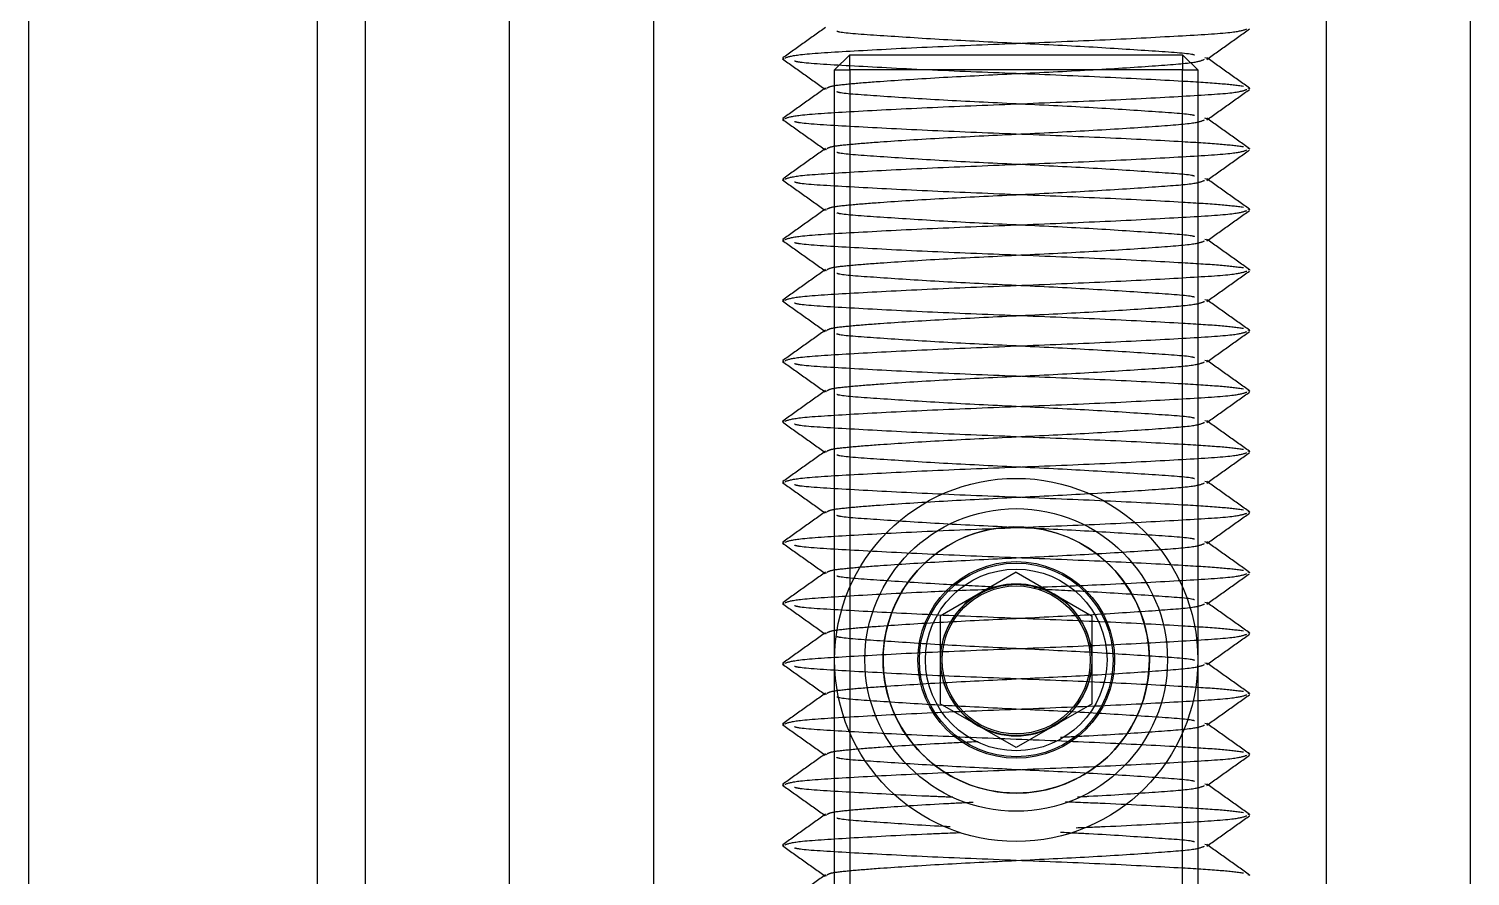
# Model space of a CAD drawing. Header units: metres. Extents: x 0 to 63075, y 0 to 44550.
# Drawn here: x 14174.71 to 14222.33, y 27053.82 to 27081.82 of the extents above; entities that cross this region are included whole.
import ezdxf

# ---------------------------------------------------------------- set-up
doc = ezdxf.new("R2010")
doc.units = ezdxf.units.M
doc.header["$LTSCALE"] = 75
doc.linetypes.add('HIDDEN2', pattern=[4.7625, 3.175, -1.5875])
for name, color, linetype in [('SDM', 7, 'Continuous'), ('SL4', 4, 'Continuous'), ('ST1', 7, 'HIDDEN2')]:
    doc.layers.add(name, color=color, linetype=linetype)

# ---------------------------------------------------------------- blocks, each defined once
blk = doc.blocks.new('A$Cb6dca9d5')
at = {"layer": 'SL4'}
for p, q in [((328.24, 215), (328.24, 1004.763)), ((337.765, 1004.763), (337.765, 54.76)), ((339.358, 381.194), (339.358, 91.194)), ((344.115, 378.194), (344.115, 86.437)), ((371.108, 378.194), (371.108, 86.437)), ((375.865, 378.019), (375.865, 91.194)), ((348.878, 344.217), (348.878, 117.694)), ((360.865, 324.092), (358.355, 322.643)), ((360.865, 324.092), (363.375, 322.643)), ((358.355, 322.643), (358.355, 319.745)), ((363.375, 319.745), (363.375, 322.643)), ((360.865, 318.296), (358.355, 319.745)), ((363.375, 319.745), (360.865, 318.296))]:
    blk.add_line(p, q, dxfattribs=at)
for radius in [6, 5, 4.4]:
    blk.add_circle((360.865, 321.194), radius, dxfattribs=at)
for start, end in [(60, 120), (120, 180), (0, 60), (180, 240), (300, 0), (240, 300)]:
    blk.add_arc((360.865, 321.194), 2.51, start, end, dxfattribs=at)
at = {"layer": 'ST1'}
for p, q in [((328.24, 215), (328.24, 1004.763)), ((333.003, 1004.763), (333.003, 4.763)), ((348.878, 381.194), (348.878, 81.194)), ((371.108, 381.194), (371.108, 86.437)), ((339.358, 378.194), (339.358, 91.194)), ((353.194, 341.056), (353.138, 341.069)), ((354.865, 340.694), (355.365, 341.194)), ((355.365, 341.194), (366.365, 341.194)), ((355.365, 340.694), (355.365, 341.194)), ((366.365, 341.194), (366.365, 340.694)), ((366.365, 341.194), (366.865, 340.694)), ((367.186, 341.069), (367.098, 341.092)), ((354.865, 121.694), (354.865, 340.694)), ((354.865, 340.694), (355.365, 340.694)), ((366.365, 340.694), (355.365, 340.694)), ((355.365, 340.694), (355.365, 121.694)), ((366.365, 121.694), (366.365, 340.694)), ((366.365, 340.694), (366.865, 340.694)), ((366.865, 340.694), (366.865, 121.694)), ((354.597, 340.055), (354.544, 340.069)), ((368.592, 340.069), (368.534, 340.09)), ((367.186, 339.069), (367.098, 339.092)), ((353.194, 339.056), (353.138, 339.069)), ((354.597, 338.055), (354.544, 338.069)), ((368.592, 338.069), (368.534, 338.09)), ((353.194, 337.056), (353.138, 337.069)), ((367.186, 337.069), (367.098, 337.092)), ((354.597, 336.055), (354.544, 336.069)), ((368.592, 336.069), (368.534, 336.09)), ((353.194, 335.056), (353.138, 335.069)), ((367.186, 335.069), (367.098, 335.092)), ((354.597, 334.055), (354.544, 334.069)), ((368.592, 334.069), (368.534, 334.09)), ((353.194, 333.056), (353.138, 333.069)), ((367.186, 333.069), (367.098, 333.092)), ((354.597, 332.055), (354.544, 332.069)), ((368.592, 332.069), (368.534, 332.09)), ((353.194, 331.056), (353.138, 331.069)), ((367.186, 331.069), (367.098, 331.092)), ((354.597, 330.055), (354.544, 330.069)), ((368.592, 330.069), (368.534, 330.09)), ((367.186, 329.069), (367.098, 329.092)), ((353.194, 329.056), (353.138, 329.069)), ((354.597, 328.055), (354.544, 328.069)), ((368.592, 328.069), (368.534, 328.09)), ((353.194, 327.056), (353.138, 327.069)), ((367.186, 327.069), (367.098, 327.092)), ((354.597, 326.055), (354.544, 326.069)), ((368.592, 326.069), (368.534, 326.09)), ((353.194, 325.056), (353.138, 325.069)), ((367.186, 325.069), (367.098, 325.092)), ((354.597, 324.055), (354.544, 324.069)), ((368.592, 324.069), (368.534, 324.09)), ((353.194, 323.056), (353.138, 323.069)), ((367.186, 323.069), (367.098, 323.092)), ((354.597, 322.055), (354.544, 322.069)), ((368.592, 322.069), (368.534, 322.09)), ((353.194, 321.056), (353.138, 321.069)), ((367.186, 321.069), (367.098, 321.092)), ((354.597, 320.055), (354.544, 320.069)), ((368.592, 320.069), (368.534, 320.09)), ((367.186, 319.069), (367.098, 319.092)), ((353.194, 319.056), (353.138, 319.069)), ((354.597, 318.055), (354.544, 318.069)), ((368.592, 318.069), (368.534, 318.09)), ((353.194, 317.056), (353.138, 317.069)), ((367.186, 317.069), (367.098, 317.092)), ((354.597, 316.055), (354.544, 316.069)), ((368.592, 316.069), (368.534, 316.09)), ((353.194, 315.056), (353.138, 315.069)), ((367.186, 315.069), (367.098, 315.092)), ((354.597, 314.055), (354.544, 314.069)), ((368.592, 314.069), (368.534, 314.09))]:
    blk.add_line(p, q, dxfattribs=at)
for radius in [3.25, 3.25, 3.2, 3, 2.5, 2.446]:
    blk.add_circle((360.865, 321.194), radius, dxfattribs=at)
for start, end in [(86.7814, 0), (0, 83.0765)]:
    blk.add_arc((360.865, 321.194), 4.4, start, end, dxfattribs=at)
for points, knots in [([(354.561, 342.093), (354.326, 341.926), (353.856, 341.591), (353.386, 341.256), (353.151, 341.088)], [0, 0, 0, 0, 0.4999079, 1, 1, 1, 1]), ([(353.229, 341.088), (353.334, 341.125), (353.561, 341.205), (355.282, 341.312), (357.822, 341.448), (360.865, 341.569), (363.908, 341.689), (366.447, 341.825), (368.157, 341.931), (368.382, 342.01), (368.485, 342.046)], [0, 0, 0, 0, 0.111758, 0.239388, 0.372264, 0.501747, 0.63123, 0.764106, 0.891736, 1, 1, 1, 1]), ([(366.759, 341.181), (366.74, 341.186), (366.578, 341.234), (365.389, 341.311), (363.365, 341.448), (360.865, 341.569), (358.367, 341.689), (356.334, 341.826), (355.127, 341.906), (354.964, 341.957), (354.936, 341.966)], [0, 0, 0, 0, 0.020732, 0.175704, 0.337058, 0.494284, 0.651511, 0.812864, 0.967837, 1, 1, 1, 1]), ([(367.164, 341.041), (367.399, 341.208), (367.869, 341.543), (368.339, 341.878), (368.574, 342.045)], [0, 0, 0, 0, 0.499911, 1, 1, 1, 1]), ([(353.143, 341.056), (353.377, 340.889), (353.847, 340.555), (354.316, 340.221), (354.55, 340.053)], [0, 0, 0, 0, 0.5000327, 1, 1, 1, 1]), ([(354.609, 340.092), (354.65, 340.116), (354.738, 340.168), (355.379, 340.238), (356.52, 340.328), (358.382, 340.448), (360.863, 340.569), (363.355, 340.689), (365.43, 340.825), (366.819, 340.93), (367.002, 341.007), (367.085, 341.042)], [0, 0, 0, 0, 0.072607, 0.155069, 0.237884, 0.371691, 0.502076, 0.632461, 0.766268, 0.894784, 1, 1, 1, 1]), ([(368.577, 340.09), (368.342, 340.257), (367.873, 340.591), (367.404, 340.926), (367.169, 341.093)], [0, 0, 0, 0, 0.5000417, 1, 1, 1, 1]), ([(368.375, 340.147), (368.156, 340.175), (367.718, 340.232), (366.214, 340.325), (363.905, 340.448), (360.868, 340.569), (357.814, 340.689), (355.313, 340.826), (353.794, 340.912), (353.589, 340.968), (353.537, 340.983)], [0, 0, 0, 0, 0.103388, 0.206233, 0.357671, 0.505243, 0.652814, 0.804253, 0.949712, 1, 1, 1, 1]), ([(354.561, 340.093), (354.326, 339.926), (353.856, 339.591), (353.386, 339.256), (353.151, 339.088)], [0, 0, 0, 0, 0.4999079, 1, 1, 1, 1]), ([(353.229, 339.088), (353.334, 339.125), (353.561, 339.205), (355.282, 339.312), (357.822, 339.448), (360.865, 339.569), (363.908, 339.689), (366.447, 339.825), (368.157, 339.931), (368.382, 340.01), (368.485, 340.046)], [0, 0, 0, 0, 0.111758, 0.239388, 0.372264, 0.501747, 0.63123, 0.764106, 0.891736, 1, 1, 1, 1]), ([(367.164, 339.041), (367.399, 339.208), (367.869, 339.543), (368.339, 339.878), (368.574, 340.045)], [0, 0, 0, 0, 0.499911, 1, 1, 1, 1]), ([(366.759, 339.181), (366.74, 339.186), (366.578, 339.234), (365.389, 339.311), (363.365, 339.448), (360.865, 339.569), (358.367, 339.689), (356.334, 339.826), (355.127, 339.906), (354.964, 339.957), (354.936, 339.966)], [0, 0, 0, 0, 0.020732, 0.175704, 0.337058, 0.494284, 0.651511, 0.812864, 0.967837, 1, 1, 1, 1]), ([(368.577, 338.09), (368.342, 338.257), (367.873, 338.591), (367.404, 338.926), (367.169, 339.093)], [0, 0, 0, 0, 0.5000417, 1, 1, 1, 1]), ([(353.143, 339.056), (353.377, 338.889), (353.847, 338.555), (354.316, 338.221), (354.55, 338.053)], [0, 0, 0, 0, 0.500033, 1, 1, 1, 1]), ([(368.375, 338.147), (368.156, 338.175), (367.718, 338.232), (366.214, 338.325), (363.905, 338.448), (360.868, 338.569), (357.814, 338.689), (355.313, 338.826), (353.794, 338.912), (353.589, 338.968), (353.537, 338.983)], [0, 0, 0, 0, 0.103388, 0.206233, 0.357671, 0.505243, 0.652814, 0.804253, 0.949712, 1, 1, 1, 1]), ([(354.609, 338.092), (354.65, 338.116), (354.738, 338.168), (355.379, 338.238), (356.52, 338.328), (358.382, 338.448), (360.863, 338.569), (363.355, 338.689), (365.43, 338.825), (366.819, 338.93), (367.002, 339.007), (367.085, 339.042)], [0, 0, 0, 0, 0.072607, 0.155069, 0.237884, 0.371691, 0.502076, 0.632461, 0.766268, 0.894784, 1, 1, 1, 1]), ([(354.561, 338.093), (354.326, 337.926), (353.856, 337.591), (353.386, 337.256), (353.151, 337.088)], [0, 0, 0, 0, 0.499908, 1, 1, 1, 1]), ([(353.229, 337.088), (353.334, 337.125), (353.561, 337.205), (355.282, 337.312), (357.822, 337.448), (360.865, 337.569), (363.908, 337.689), (366.447, 337.825), (368.157, 337.931), (368.382, 338.01), (368.485, 338.046)], [0, 0, 0, 0, 0.111758, 0.239388, 0.372264, 0.501747, 0.63123, 0.764106, 0.891736, 1, 1, 1, 1]), ([(366.759, 337.181), (366.74, 337.186), (366.578, 337.234), (365.389, 337.311), (363.365, 337.448), (360.865, 337.569), (358.367, 337.689), (356.334, 337.826), (355.127, 337.906), (354.964, 337.957), (354.936, 337.966)], [0, 0, 0, 0, 0.020732, 0.175704, 0.337058, 0.494284, 0.651511, 0.812864, 0.967837, 1, 1, 1, 1]), ([(367.164, 337.041), (367.399, 337.208), (367.869, 337.543), (368.339, 337.878), (368.574, 338.045)], [0, 0, 0, 0, 0.499911, 1, 1, 1, 1]), ([(353.143, 337.056), (353.377, 336.889), (353.847, 336.555), (354.316, 336.221), (354.55, 336.053)], [0, 0, 0, 0, 0.500033, 1, 1, 1, 1]), ([(368.375, 336.147), (368.156, 336.175), (367.718, 336.232), (366.214, 336.325), (363.905, 336.448), (360.868, 336.569), (357.814, 336.689), (355.313, 336.826), (353.794, 336.912), (353.589, 336.968), (353.537, 336.983)], [0, 0, 0, 0, 0.103388, 0.206233, 0.357671, 0.505243, 0.652814, 0.804253, 0.949712, 1, 1, 1, 1]), ([(354.609, 336.092), (354.65, 336.116), (354.738, 336.168), (355.379, 336.238), (356.52, 336.328), (358.382, 336.448), (360.863, 336.569), (363.355, 336.689), (365.43, 336.825), (366.819, 336.93), (367.002, 337.007), (367.085, 337.042)], [0, 0, 0, 0, 0.0726073, 0.1550688, 0.2378835, 0.371691, 0.5020758, 0.6324606, 0.7662681, 0.8947836, 1, 1, 1, 1]), ([(368.577, 336.09), (368.342, 336.257), (367.873, 336.591), (367.404, 336.926), (367.169, 337.093)], [0, 0, 0, 0, 0.5000417, 1, 1, 1, 1]), ([(354.561, 336.093), (354.326, 335.926), (353.856, 335.591), (353.386, 335.256), (353.151, 335.088)], [0, 0, 0, 0, 0.4999079, 1, 1, 1, 1]), ([(353.229, 335.088), (353.334, 335.125), (353.561, 335.205), (355.282, 335.312), (357.822, 335.448), (360.865, 335.569), (363.908, 335.689), (366.447, 335.825), (368.157, 335.931), (368.382, 336.01), (368.485, 336.046)], [0, 0, 0, 0, 0.111758, 0.239388, 0.372264, 0.501747, 0.63123, 0.764106, 0.891736, 1, 1, 1, 1]), ([(366.759, 335.181), (366.74, 335.186), (366.578, 335.234), (365.389, 335.311), (363.365, 335.448), (360.865, 335.569), (358.367, 335.689), (356.334, 335.826), (355.127, 335.906), (354.964, 335.957), (354.936, 335.966)], [0, 0, 0, 0, 0.020732, 0.175704, 0.337058, 0.494284, 0.651511, 0.812864, 0.967837, 1, 1, 1, 1]), ([(367.164, 335.041), (367.399, 335.208), (367.869, 335.543), (368.339, 335.878), (368.574, 336.045)], [0, 0, 0, 0, 0.4999108, 1, 1, 1, 1]), ([(353.143, 335.056), (353.377, 334.889), (353.847, 334.555), (354.316, 334.221), (354.55, 334.053)], [0, 0, 0, 0, 0.500033, 1, 1, 1, 1]), ([(368.375, 334.147), (368.156, 334.175), (367.718, 334.232), (366.214, 334.325), (363.905, 334.448), (360.868, 334.569), (357.814, 334.689), (355.313, 334.826), (353.794, 334.912), (353.589, 334.968), (353.537, 334.983)], [0, 0, 0, 0, 0.103388, 0.206233, 0.357671, 0.505243, 0.652814, 0.804253, 0.949712, 1, 1, 1, 1]), ([(354.609, 334.092), (354.65, 334.116), (354.738, 334.168), (355.379, 334.238), (356.52, 334.328), (358.382, 334.448), (360.863, 334.569), (363.355, 334.689), (365.43, 334.825), (366.819, 334.93), (367.002, 335.007), (367.085, 335.042)], [0, 0, 0, 0, 0.0726073, 0.1550688, 0.2378835, 0.371691, 0.5020758, 0.6324606, 0.7662681, 0.8947836, 1, 1, 1, 1]), ([(368.577, 334.09), (368.342, 334.257), (367.873, 334.591), (367.404, 334.926), (367.169, 335.093)], [0, 0, 0, 0, 0.5000417, 1, 1, 1, 1]), ([(354.561, 334.093), (354.326, 333.926), (353.856, 333.591), (353.386, 333.256), (353.151, 333.088)], [0, 0, 0, 0, 0.4999079, 1, 1, 1, 1]), ([(353.229, 333.088), (353.334, 333.125), (353.561, 333.205), (355.282, 333.312), (357.822, 333.448), (360.865, 333.569), (363.908, 333.689), (366.447, 333.825), (368.157, 333.931), (368.382, 334.01), (368.485, 334.046)], [0, 0, 0, 0, 0.111758, 0.239388, 0.372264, 0.501747, 0.63123, 0.764106, 0.891736, 1, 1, 1, 1]), ([(366.759, 333.181), (366.74, 333.186), (366.578, 333.234), (365.389, 333.311), (363.365, 333.448), (360.865, 333.569), (358.367, 333.689), (356.334, 333.826), (355.127, 333.906), (354.964, 333.957), (354.936, 333.966)], [0, 0, 0, 0, 0.020732, 0.175704, 0.337058, 0.494284, 0.651511, 0.812864, 0.967837, 1, 1, 1, 1]), ([(367.164, 333.041), (367.399, 333.208), (367.869, 333.543), (368.339, 333.878), (368.574, 334.045)], [0, 0, 0, 0, 0.499911, 1, 1, 1, 1]), ([(353.143, 333.056), (353.377, 332.889), (353.847, 332.555), (354.316, 332.221), (354.55, 332.053)], [0, 0, 0, 0, 0.500033, 1, 1, 1, 1]), ([(368.375, 332.147), (368.156, 332.175), (367.718, 332.232), (366.214, 332.325), (363.905, 332.448), (360.868, 332.569), (357.814, 332.689), (355.313, 332.826), (353.794, 332.912), (353.589, 332.968), (353.537, 332.983)], [0, 0, 0, 0, 0.103388, 0.206233, 0.357671, 0.505243, 0.652814, 0.804253, 0.949712, 1, 1, 1, 1]), ([(354.609, 332.092), (354.65, 332.116), (354.738, 332.168), (355.379, 332.238), (356.52, 332.328), (358.382, 332.448), (360.863, 332.569), (363.355, 332.689), (365.43, 332.825), (366.819, 332.93), (367.002, 333.007), (367.085, 333.042)], [0, 0, 0, 0, 0.072607, 0.155069, 0.237884, 0.371691, 0.502076, 0.632461, 0.766268, 0.894784, 1, 1, 1, 1]), ([(368.577, 332.09), (368.342, 332.257), (367.873, 332.591), (367.404, 332.926), (367.169, 333.093)], [0, 0, 0, 0, 0.500042, 1, 1, 1, 1]), ([(354.561, 332.093), (354.326, 331.926), (353.856, 331.591), (353.386, 331.256), (353.151, 331.088)], [0, 0, 0, 0, 0.499908, 1, 1, 1, 1]), ([(353.229, 331.088), (353.334, 331.125), (353.561, 331.205), (355.282, 331.312), (357.822, 331.448), (360.865, 331.569), (363.908, 331.689), (366.447, 331.825), (368.157, 331.931), (368.382, 332.01), (368.485, 332.046)], [0, 0, 0, 0, 0.111758, 0.239388, 0.372264, 0.501747, 0.63123, 0.764106, 0.891736, 1, 1, 1, 1]), ([(366.759, 331.181), (366.74, 331.186), (366.578, 331.234), (365.389, 331.311), (363.365, 331.448), (360.865, 331.569), (358.367, 331.689), (356.334, 331.826), (355.127, 331.906), (354.964, 331.957), (354.936, 331.966)], [0, 0, 0, 0, 0.020732, 0.175704, 0.337058, 0.494284, 0.651511, 0.812864, 0.967837, 1, 1, 1, 1]), ([(367.164, 331.041), (367.399, 331.208), (367.869, 331.543), (368.339, 331.878), (368.574, 332.045)], [0, 0, 0, 0, 0.499911, 1, 1, 1, 1]), ([(353.143, 331.056), (353.377, 330.889), (353.847, 330.555), (354.316, 330.221), (354.55, 330.053)], [0, 0, 0, 0, 0.5000327, 1, 1, 1, 1]), ([(354.609, 330.092), (354.65, 330.116), (354.738, 330.168), (355.379, 330.238), (356.52, 330.328), (358.382, 330.448), (360.863, 330.569), (363.355, 330.689), (365.43, 330.825), (366.819, 330.93), (367.002, 331.007), (367.085, 331.042)], [0, 0, 0, 0, 0.072607, 0.155069, 0.237884, 0.371691, 0.502076, 0.632461, 0.766268, 0.894784, 1, 1, 1, 1]), ([(368.577, 330.09), (368.342, 330.257), (367.873, 330.591), (367.404, 330.926), (367.169, 331.093)], [0, 0, 0, 0, 0.500042, 1, 1, 1, 1]), ([(368.375, 330.147), (368.156, 330.175), (367.718, 330.232), (366.214, 330.325), (363.905, 330.448), (360.868, 330.569), (357.814, 330.689), (355.313, 330.826), (353.794, 330.912), (353.589, 330.968), (353.537, 330.983)], [0, 0, 0, 0, 0.103388, 0.206233, 0.357671, 0.505243, 0.652814, 0.804253, 0.949712, 1, 1, 1, 1]), ([(354.561, 330.093), (354.326, 329.926), (353.856, 329.591), (353.386, 329.256), (353.151, 329.088)], [0, 0, 0, 0, 0.499908, 1, 1, 1, 1]), ([(353.229, 329.088), (353.334, 329.125), (353.561, 329.205), (355.282, 329.312), (357.822, 329.448), (360.865, 329.569), (363.908, 329.689), (366.447, 329.825), (368.157, 329.931), (368.382, 330.01), (368.485, 330.046)], [0, 0, 0, 0, 0.111758, 0.239388, 0.372264, 0.501747, 0.63123, 0.764106, 0.891736, 1, 1, 1, 1]), ([(367.164, 329.041), (367.399, 329.208), (367.869, 329.543), (368.339, 329.878), (368.574, 330.045)], [0, 0, 0, 0, 0.4999108, 1, 1, 1, 1]), ([(366.759, 329.181), (366.74, 329.186), (366.578, 329.234), (365.389, 329.311), (363.365, 329.448), (360.865, 329.569), (358.367, 329.689), (356.334, 329.826), (355.127, 329.906), (354.964, 329.957), (354.936, 329.966)], [0, 0, 0, 0, 0.020732, 0.175704, 0.337058, 0.494284, 0.651511, 0.812864, 0.967837, 1, 1, 1, 1]), ([(368.577, 328.09), (368.342, 328.257), (367.873, 328.591), (367.404, 328.926), (367.169, 329.093)], [0, 0, 0, 0, 0.5000417, 1, 1, 1, 1]), ([(353.143, 329.056), (353.377, 328.889), (353.847, 328.555), (354.316, 328.221), (354.55, 328.053)], [0, 0, 0, 0, 0.500033, 1, 1, 1, 1]), ([(368.375, 328.147), (368.156, 328.175), (367.718, 328.232), (366.214, 328.325), (363.905, 328.448), (360.868, 328.569), (357.814, 328.689), (355.313, 328.826), (353.794, 328.912), (353.589, 328.968), (353.537, 328.983)], [0, 0, 0, 0, 0.103388, 0.206233, 0.357671, 0.505243, 0.652814, 0.804253, 0.949712, 1, 1, 1, 1]), ([(354.609, 328.092), (354.65, 328.116), (354.738, 328.168), (355.379, 328.238), (356.52, 328.328), (358.382, 328.448), (360.863, 328.569), (363.355, 328.689), (365.43, 328.825), (366.819, 328.93), (367.002, 329.007), (367.085, 329.042)], [0, 0, 0, 0, 0.0726073, 0.1550688, 0.2378835, 0.371691, 0.5020758, 0.6324606, 0.7662681, 0.8947836, 1, 1, 1, 1]), ([(354.561, 328.093), (354.326, 327.926), (353.856, 327.591), (353.386, 327.256), (353.151, 327.088)], [0, 0, 0, 0, 0.4999079, 1, 1, 1, 1]), ([(353.229, 327.088), (353.334, 327.125), (353.561, 327.205), (355.282, 327.312), (357.822, 327.448), (360.865, 327.569), (363.908, 327.689), (366.447, 327.825), (368.157, 327.931), (368.382, 328.01), (368.485, 328.046)], [0, 0, 0, 0, 0.111758, 0.239388, 0.372264, 0.501747, 0.63123, 0.764106, 0.891736, 1, 1, 1, 1]), ([(366.759, 327.181), (366.74, 327.186), (366.578, 327.234), (365.389, 327.311), (363.365, 327.448), (360.865, 327.569), (358.367, 327.689), (356.334, 327.826), (355.127, 327.906), (354.964, 327.957), (354.936, 327.966)], [0, 0, 0, 0, 0.020732, 0.175704, 0.337058, 0.494284, 0.651511, 0.812864, 0.967837, 1, 1, 1, 1]), ([(367.164, 327.041), (367.399, 327.208), (367.869, 327.543), (368.339, 327.878), (368.574, 328.045)], [0, 0, 0, 0, 0.499911, 1, 1, 1, 1]), ([(353.143, 327.056), (353.377, 326.889), (353.847, 326.555), (354.316, 326.221), (354.55, 326.053)], [0, 0, 0, 0, 0.500033, 1, 1, 1, 1]), ([(368.375, 326.147), (368.156, 326.175), (367.718, 326.232), (366.214, 326.325), (363.905, 326.448), (360.868, 326.569), (357.814, 326.689), (355.313, 326.826), (353.794, 326.912), (353.589, 326.968), (353.537, 326.983)], [0, 0, 0, 0, 0.103388, 0.206233, 0.357671, 0.505243, 0.652814, 0.804253, 0.949712, 1, 1, 1, 1]), ([(354.609, 326.092), (354.65, 326.116), (354.738, 326.168), (355.379, 326.238), (356.52, 326.328), (358.382, 326.448), (360.863, 326.569), (363.355, 326.689), (365.43, 326.825), (366.819, 326.93), (367.002, 327.007), (367.085, 327.042)], [0, 0, 0, 0, 0.072607, 0.155069, 0.237884, 0.371691, 0.502076, 0.632461, 0.766268, 0.894784, 1, 1, 1, 1]), ([(368.577, 326.09), (368.342, 326.257), (367.873, 326.591), (367.404, 326.926), (367.169, 327.093)], [0, 0, 0, 0, 0.500042, 1, 1, 1, 1]), ([(354.561, 326.093), (354.326, 325.926), (353.856, 325.591), (353.386, 325.256), (353.151, 325.088)], [0, 0, 0, 0, 0.499908, 1, 1, 1, 1]), ([(353.229, 325.088), (353.334, 325.125), (353.561, 325.205), (355.282, 325.312), (357.822, 325.448), (360.865, 325.569), (363.908, 325.689), (366.447, 325.825), (368.157, 325.931), (368.382, 326.01), (368.485, 326.046)], [0, 0, 0, 0, 0.111758, 0.239388, 0.372264, 0.501747, 0.63123, 0.764106, 0.891736, 1, 1, 1, 1]), ([(366.759, 325.181), (366.74, 325.186), (366.578, 325.234), (365.389, 325.311), (363.365, 325.448), (360.865, 325.569), (358.367, 325.689), (356.334, 325.826), (355.127, 325.906), (354.964, 325.957), (354.936, 325.966)], [0, 0, 0, 0, 0.020732, 0.175704, 0.337058, 0.494284, 0.651511, 0.812864, 0.967837, 1, 1, 1, 1]), ([(367.164, 325.041), (367.399, 325.208), (367.869, 325.543), (368.339, 325.878), (368.574, 326.045)], [0, 0, 0, 0, 0.499911, 1, 1, 1, 1]), ([(353.143, 325.056), (353.377, 324.889), (353.847, 324.555), (354.316, 324.221), (354.55, 324.053)], [0, 0, 0, 0, 0.500033, 1, 1, 1, 1]), ([(368.375, 324.147), (368.156, 324.175), (367.718, 324.232), (366.214, 324.325), (363.905, 324.448), (360.868, 324.569), (357.814, 324.689), (355.313, 324.826), (353.794, 324.912), (353.589, 324.968), (353.537, 324.983)], [0, 0, 0, 0, 0.103388, 0.206233, 0.357671, 0.505243, 0.652814, 0.804253, 0.949712, 1, 1, 1, 1]), ([(354.609, 324.092), (354.65, 324.116), (354.738, 324.168), (355.379, 324.238), (356.52, 324.328), (358.382, 324.448), (360.863, 324.569), (363.355, 324.689), (365.43, 324.825), (366.819, 324.93), (367.002, 325.007), (367.085, 325.042)], [0, 0, 0, 0, 0.072607, 0.155069, 0.237884, 0.371691, 0.502076, 0.632461, 0.766268, 0.894784, 1, 1, 1, 1]), ([(368.577, 324.09), (368.342, 324.257), (367.873, 324.591), (367.404, 324.926), (367.169, 325.093)], [0, 0, 0, 0, 0.5000417, 1, 1, 1, 1]), ([(354.561, 324.093), (354.326, 323.926), (353.856, 323.591), (353.386, 323.256), (353.151, 323.088)], [0, 0, 0, 0, 0.499908, 1, 1, 1, 1]), ([(360.168, 323.604), (359.585, 323.632), (358.158, 323.702), (356.337, 323.826), (355.127, 323.906), (354.964, 323.957), (354.936, 323.966)], [0, 0, 0, 0, 0.2425495, 0.5932557, 0.930092, 1, 1, 1, 1]), ([(361.448, 323.593), (362.252, 323.625), (364.085, 323.698), (366.444, 323.825), (368.157, 323.931), (368.382, 324.01), (368.485, 324.046)], [0, 0, 0, 0, 0.219596, 0.500793, 0.770888, 1, 1, 1, 1]), ([(367.164, 323.041), (367.399, 323.208), (367.869, 323.543), (368.339, 323.878), (368.574, 324.045)], [0, 0, 0, 0, 0.499911, 1, 1, 1, 1]), ([(353.229, 323.088), (353.334, 323.125), (353.56, 323.205), (355.286, 323.312), (357.56, 323.435), (359.293, 323.504), (359.999, 323.533)], [0, 0, 0, 0, 0.241087, 0.516413, 0.803056, 1, 1, 1, 1]), ([(366.759, 323.181), (366.74, 323.186), (366.579, 323.234), (365.385, 323.311), (363.595, 323.434), (362.195, 323.502), (361.638, 323.529)], [0, 0, 0, 0, 0.0467268, 0.3960082, 0.7596718, 1, 1, 1, 1]), ([(353.143, 323.056), (353.377, 322.889), (353.847, 322.555), (354.316, 322.221), (354.55, 322.053)], [0, 0, 0, 0, 0.500033, 1, 1, 1, 1]), ([(368.375, 322.147), (368.156, 322.175), (367.718, 322.232), (366.214, 322.325), (363.905, 322.448), (360.868, 322.569), (357.814, 322.689), (355.313, 322.826), (353.794, 322.912), (353.589, 322.968), (353.537, 322.983)], [0, 0, 0, 0, 0.103388, 0.206233, 0.357671, 0.505243, 0.652814, 0.804253, 0.949712, 1, 1, 1, 1]), ([(354.609, 322.092), (354.65, 322.116), (354.738, 322.168), (355.379, 322.238), (356.52, 322.328), (358.382, 322.448), (360.863, 322.569), (363.355, 322.689), (365.43, 322.825), (366.819, 322.93), (367.002, 323.007), (367.085, 323.042)], [0, 0, 0, 0, 0.072607, 0.155069, 0.237884, 0.371691, 0.502076, 0.632461, 0.766268, 0.894784, 1, 1, 1, 1]), ([(368.577, 322.09), (368.342, 322.257), (367.873, 322.591), (367.404, 322.926), (367.169, 323.093)], [0, 0, 0, 0, 0.500042, 1, 1, 1, 1]), ([(354.561, 322.093), (354.326, 321.926), (353.856, 321.591), (353.386, 321.256), (353.151, 321.088)], [0, 0, 0, 0, 0.4999079, 1, 1, 1, 1]), ([(353.229, 321.088), (353.334, 321.125), (353.561, 321.205), (355.282, 321.312), (357.822, 321.448), (360.865, 321.569), (363.908, 321.689), (366.447, 321.825), (368.157, 321.931), (368.382, 322.01), (368.485, 322.046)], [0, 0, 0, 0, 0.1117583, 0.2393882, 0.3722641, 0.5017472, 0.6312302, 0.7641061, 0.891736, 1, 1, 1, 1]), ([(366.759, 321.181), (366.74, 321.186), (366.578, 321.234), (365.389, 321.311), (363.365, 321.448), (360.865, 321.569), (358.367, 321.689), (356.334, 321.826), (355.127, 321.906), (354.964, 321.957), (354.936, 321.966)], [0, 0, 0, 0, 0.020732, 0.175704, 0.337058, 0.494284, 0.651511, 0.812864, 0.967837, 1, 1, 1, 1]), ([(367.164, 321.041), (367.399, 321.208), (367.869, 321.543), (368.339, 321.878), (368.574, 322.045)], [0, 0, 0, 0, 0.499911, 1, 1, 1, 1]), ([(353.143, 321.056), (353.377, 320.889), (353.847, 320.555), (354.316, 320.221), (354.55, 320.053)], [0, 0, 0, 0, 0.500033, 1, 1, 1, 1]), ([(354.609, 320.092), (354.65, 320.116), (354.738, 320.168), (355.379, 320.238), (356.52, 320.328), (358.382, 320.448), (360.863, 320.569), (363.355, 320.689), (365.43, 320.825), (366.819, 320.93), (367.002, 321.007), (367.085, 321.042)], [0, 0, 0, 0, 0.072607, 0.155069, 0.237884, 0.371691, 0.502076, 0.632461, 0.766268, 0.894784, 1, 1, 1, 1]), ([(368.577, 320.09), (368.342, 320.257), (367.873, 320.591), (367.404, 320.926), (367.169, 321.093)], [0, 0, 0, 0, 0.500042, 1, 1, 1, 1]), ([(368.375, 320.147), (368.156, 320.175), (367.718, 320.232), (366.214, 320.325), (363.905, 320.448), (360.868, 320.569), (357.814, 320.689), (355.313, 320.826), (353.794, 320.912), (353.589, 320.968), (353.537, 320.983)], [0, 0, 0, 0, 0.103388, 0.206233, 0.357671, 0.505243, 0.652814, 0.804253, 0.949712, 1, 1, 1, 1]), ([(354.561, 320.093), (354.326, 319.926), (353.856, 319.591), (353.386, 319.256), (353.151, 319.088)], [0, 0, 0, 0, 0.499908, 1, 1, 1, 1]), ([(353.229, 319.088), (353.334, 319.125), (353.561, 319.205), (355.282, 319.312), (357.822, 319.448), (360.865, 319.569), (363.908, 319.689), (366.447, 319.825), (368.157, 319.931), (368.382, 320.01), (368.485, 320.046)], [0, 0, 0, 0, 0.1117583, 0.2393882, 0.3722641, 0.5017472, 0.6312302, 0.7641061, 0.891736, 1, 1, 1, 1]), ([(367.164, 319.041), (367.399, 319.208), (367.869, 319.543), (368.339, 319.878), (368.574, 320.045)], [0, 0, 0, 0, 0.499911, 1, 1, 1, 1]), ([(366.759, 319.181), (366.74, 319.186), (366.578, 319.234), (365.389, 319.311), (363.365, 319.448), (360.865, 319.569), (358.367, 319.689), (356.334, 319.826), (355.127, 319.906), (354.964, 319.957), (354.936, 319.966)], [0, 0, 0, 0, 0.020732, 0.175704, 0.337058, 0.494284, 0.651511, 0.812864, 0.967837, 1, 1, 1, 1]), ([(368.577, 318.09), (368.342, 318.257), (367.873, 318.591), (367.404, 318.926), (367.169, 319.093)], [0, 0, 0, 0, 0.500042, 1, 1, 1, 1]), ([(353.143, 319.056), (353.377, 318.889), (353.847, 318.555), (354.316, 318.221), (354.55, 318.053)], [0, 0, 0, 0, 0.500033, 1, 1, 1, 1]), ([(368.375, 318.147), (368.156, 318.175), (367.718, 318.232), (366.214, 318.325), (363.905, 318.448), (360.868, 318.569), (357.814, 318.689), (355.313, 318.826), (353.794, 318.912), (353.589, 318.968), (353.537, 318.983)], [0, 0, 0, 0, 0.103388, 0.206233, 0.357671, 0.505243, 0.652814, 0.804253, 0.949712, 1, 1, 1, 1]), ([(362.327, 318.643), (362.645, 318.659), (363.799, 318.716), (365.421, 318.826), (366.821, 318.93), (367.003, 319.007), (367.085, 319.042)], [0, 0, 0, 0, 0.121928, 0.441601, 0.748632, 1, 1, 1, 1]), ([(354.609, 318.092), (354.65, 318.116), (354.738, 318.168), (355.378, 318.238), (356.524, 318.328), (357.996, 318.425), (359.218, 318.485), (359.605, 318.504)], [0, 0, 0, 0, 0.167409, 0.357538, 0.548482, 0.856998, 1, 1, 1, 1]), ([(354.561, 318.093), (354.326, 317.926), (353.856, 317.591), (353.386, 317.256), (353.151, 317.088)], [0, 0, 0, 0, 0.499908, 1, 1, 1, 1]), ([(353.229, 317.088), (353.334, 317.125), (353.561, 317.205), (355.282, 317.312), (357.822, 317.448), (360.865, 317.569), (363.908, 317.689), (366.447, 317.825), (368.157, 317.931), (368.382, 318.01), (368.485, 318.046)], [0, 0, 0, 0, 0.111758, 0.239388, 0.372264, 0.501747, 0.63123, 0.764106, 0.891736, 1, 1, 1, 1]), ([(366.759, 317.181), (366.74, 317.186), (366.578, 317.234), (365.389, 317.311), (363.365, 317.448), (360.865, 317.569), (358.367, 317.689), (356.334, 317.826), (355.127, 317.906), (354.964, 317.957), (354.936, 317.966)], [0, 0, 0, 0, 0.020732, 0.175704, 0.337058, 0.494284, 0.651511, 0.812864, 0.967837, 1, 1, 1, 1]), ([(367.164, 317.041), (367.399, 317.208), (367.869, 317.543), (368.339, 317.878), (368.574, 318.045)], [0, 0, 0, 0, 0.499911, 1, 1, 1, 1]), ([(353.143, 317.056), (353.377, 316.889), (353.847, 316.555), (354.316, 316.221), (354.55, 316.053)], [0, 0, 0, 0, 0.500033, 1, 1, 1, 1]), ([(358.767, 316.656), (358.484, 316.667), (357.182, 316.72), (355.328, 316.826), (353.793, 316.912), (353.589, 316.968), (353.537, 316.983)], [0, 0, 0, 0, 0.108274, 0.497234, 0.870838, 1, 1, 1, 1]), ([(362.888, 316.671), (363.016, 316.678), (363.971, 316.726), (365.415, 316.826), (366.822, 316.93), (367.003, 317.007), (367.085, 317.042)], [0, 0, 0, 0, 0.053008, 0.397773, 0.728902, 1, 1, 1, 1]), ([(368.577, 316.09), (368.342, 316.257), (367.873, 316.591), (367.404, 316.926), (367.169, 317.093)], [0, 0, 0, 0, 0.500042, 1, 1, 1, 1]), ([(354.609, 316.092), (354.65, 316.116), (354.739, 316.168), (355.378, 316.238), (356.525, 316.328), (357.945, 316.422), (359.109, 316.48), (359.439, 316.496)], [0, 0, 0, 0, 0.170962, 0.365126, 0.560122, 0.875186, 1, 1, 1, 1]), ([(368.375, 316.147), (368.156, 316.175), (367.719, 316.232), (366.207, 316.325), (364.402, 316.424), (362.937, 316.483), (362.494, 316.501)], [0, 0, 0, 0, 0.244202, 0.487119, 0.844815, 1, 1, 1, 1]), ([(354.561, 316.093), (354.326, 315.926), (353.856, 315.591), (353.386, 315.256), (353.151, 315.088)], [0, 0, 0, 0, 0.4999079, 1, 1, 1, 1]), ([(358.686, 315.679), (358.611, 315.683), (357.71, 315.729), (356.353, 315.827), (355.127, 315.906), (354.964, 315.957), (354.936, 315.966)], [0, 0, 0, 0, 0.040332, 0.484667, 0.911429, 1, 1, 1, 1]), ([(362.847, 315.651), (363.169, 315.664), (364.511, 315.719), (366.434, 315.826), (368.159, 315.931), (368.383, 316.01), (368.485, 316.046)], [0, 0, 0, 0, 0.102478, 0.425875, 0.736504, 1, 1, 1, 1]), ([(367.164, 315.041), (367.399, 315.208), (367.869, 315.543), (368.339, 315.878), (368.574, 316.045)], [0, 0, 0, 0, 0.499911, 1, 1, 1, 1]), ([(353.229, 315.088), (353.334, 315.125), (353.558, 315.205), (355.293, 315.311), (357.263, 315.421), (358.654, 315.477), (359.025, 315.492)], [0, 0, 0, 0, 0.265696, 0.569126, 0.885028, 1, 1, 1, 1]), ([(366.759, 315.181), (366.74, 315.186), (366.579, 315.234), (365.379, 315.311), (363.804, 315.421), (362.649, 315.478), (362.332, 315.494)], [0, 0, 0, 0, 0.052052, 0.441136, 0.846242, 1, 1, 1, 1]), ([(353.143, 315.056), (353.377, 314.889), (353.847, 314.555), (354.316, 314.221), (354.55, 314.053)], [0, 0, 0, 0, 0.500033, 1, 1, 1, 1]), ([(368.375, 314.147), (368.156, 314.175), (367.718, 314.232), (366.214, 314.325), (363.905, 314.448), (360.868, 314.569), (357.814, 314.689), (355.313, 314.826), (353.794, 314.912), (353.589, 314.968), (353.537, 314.983)], [0, 0, 0, 0, 0.1033882, 0.2062326, 0.357671, 0.5052426, 0.6528142, 0.8042526, 0.9497121, 1, 1, 1, 1]), ([(354.609, 314.092), (354.65, 314.116), (354.738, 314.168), (355.379, 314.238), (356.52, 314.328), (358.382, 314.448), (360.863, 314.569), (363.355, 314.689), (365.43, 314.825), (366.819, 314.93), (367.002, 315.007), (367.085, 315.042)], [0, 0, 0, 0, 0.072607, 0.155069, 0.237884, 0.371691, 0.502076, 0.632461, 0.766268, 0.894784, 1, 1, 1, 1]), ([(368.577, 314.09), (368.342, 314.257), (367.873, 314.591), (367.404, 314.926), (367.169, 315.093)], [0, 0, 0, 0, 0.500042, 1, 1, 1, 1]), ([(354.561, 314.093), (354.326, 313.926), (353.856, 313.591), (353.386, 313.256), (353.151, 313.088)], [0, 0, 0, 0, 0.499908, 1, 1, 1, 1])]:
    blk.add_open_spline(points, degree=3, knots=knots, dxfattribs=at)

msp = doc.modelspace()

# ---------------------------------------------------------------- block references
at = {"layer": 'SDM'}
msp.add_blockref('A$Cb6dca9d5', (13846.469, 26739.769), dxfattribs=at)

doc.saveas('drawing.dxf')
